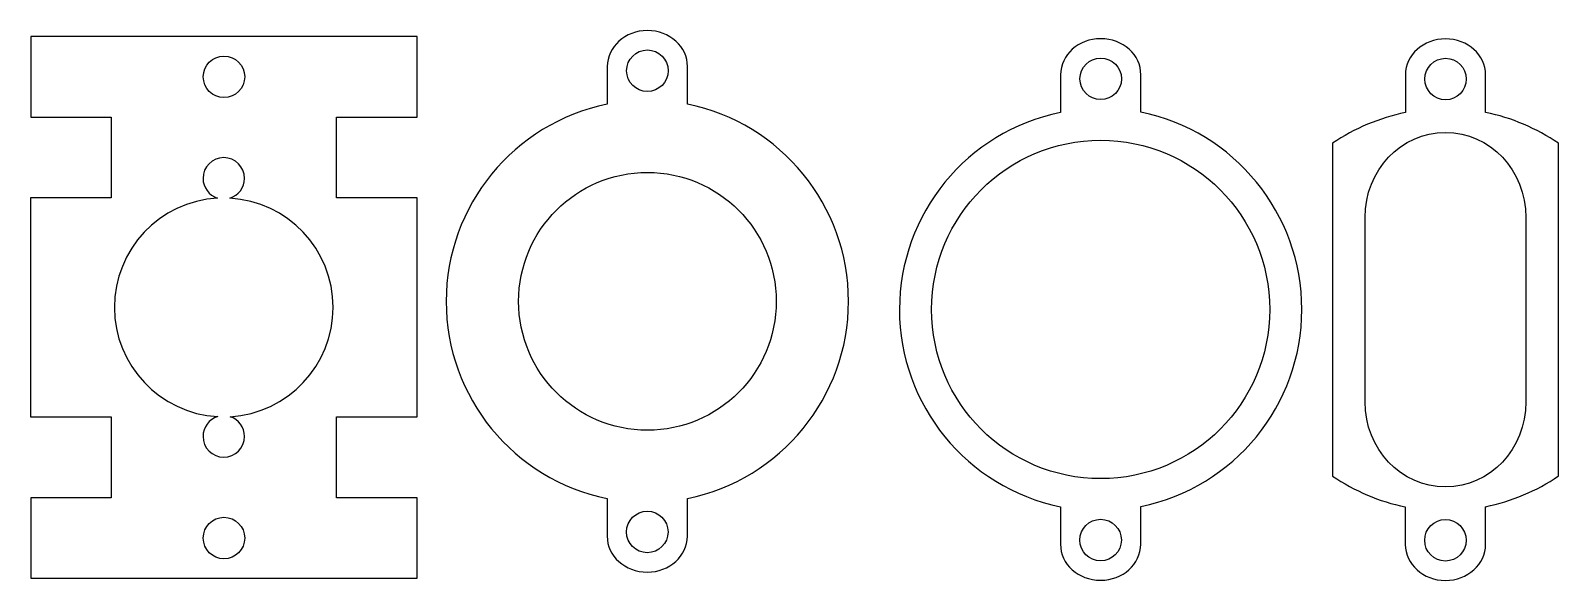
# Model space of a CAD drawing. Extents: x 2 to 343, y 1 to 124.
import ezdxf

# ---------------------------------------------------------------- set-up
doc = ezdxf.new("R2010")
doc.units = 0
doc.layers.add('Layer_1', color=7, linetype='CONTINUOUS')

msp = doc.modelspace()

# ---------------------------------------------------------------- linework, layer by layer
at = {"layer": 'Layer_1', "color": 7}
for points in [[(139.433818, 123.903088), (139.433818, 123.903088)], [(1.682813, 122.560904), (1.682813, 104.609344), (19.635938, 104.609344), (19.635938, 86.54684), (1.65, 86.54684), (1.65, 37.663992), (19.635938, 37.663992), (19.635938, 19.603112), (1.682813, 19.603112), (1.682813, 1.649992), (21.235938, 1.649992), (69.985938, 1.649992), (69.985938, 1.657992), (87.97969, 1.657992), (87.97969, 19.611112), (69.985938, 19.611112), (69.985938, 37.664232), (87.971874, 37.664232), (87.971874, 86.54708), (69.985938, 86.54708), (69.985938, 104.601768), (87.97969, 104.601768), (87.97969, 122.553336), (69.985938, 122.553336), (69.985938, 122.561336), (21.235938, 122.561336), (19.635938, 122.561336), (1.682813, 122.561336), (1.682813, 122.560904)], [(240.694602, 122.095576), (240.694602, 122.095576)], [(317.720538, 122.048952), (317.720538, 122.048952)], [(49.492733, 113.585856), (49.492733, 113.585856)], [(144.068209, 114.940624), (144.068209, 114.940624)], [(148.397882, 107.490584), (148.397882, 115.853088)], [(231.732106, 114.045576), (231.732106, 105.644008)], [(245.329009, 113.133112), (245.329009, 113.133112)], [(249.658666, 105.683072), (249.658666, 114.045576)], [(322.354838, 113.086384), (322.354838, 113.086384)], [(326.684602, 105.636448), (326.684602, 113.998952)], [(317.70789, 101.17736), (317.70789, 101.17736)], [(44.810938, 95.539032), (44.810938, 95.539032)], [(299.74329, 41.035432), (299.74329, 82.177344)], [(335.672482, 82.177344), (335.672482, 41.035432)], [(168.223197, 63.462696), (168.223197, 63.462696)], [(278.45181, 61.653184), (278.45181, 61.653184)], [(130.444754, 19.429672), (130.444754, 11.067192)], [(148.371314, 11.067192), (148.371314, 19.470312)], [(231.705546, 17.622152), (231.705546, 9.259672)], [(249.632106, 9.259672), (249.632106, 17.662792)], [(308.731466, 17.575512), (308.731466, 9.213032)], [(326.658042, 9.213032), (326.658042, 17.616152)], [(49.492733, 10.625832), (49.492733, 10.625832)], [(144.041646, 11.980632), (144.041646, 11.980632)], [(245.302446, 10.17312), (245.302446, 10.17312)], [(322.328279, 10.126408), (322.328279, 10.126408)]]:
    msp.add_lwpolyline(points, dxfattribs=at)
for points in [[(139.433818, 123.903088), (134.468074, 123.903088), (130.471314, 120.31256), (130.471314, 115.853088)], [(148.397882, 115.853088), (148.397882, 120.31256), (144.399562, 123.903088), (139.433818, 123.903088)], [(134.800883, 114.940624), (134.800883, 117.499728), (136.875445, 119.574288), (139.434546, 119.574288)], [(139.434546, 119.574288), (141.993647, 119.574288), (144.068209, 117.499728), (144.068209, 114.940624)], [(240.694602, 122.095576), (235.728858, 122.095576), (231.732106, 118.505048), (231.732106, 114.045576)], [(249.658666, 114.045576), (249.658666, 118.505048), (245.660354, 122.095576), (240.694602, 122.095576)], [(317.720538, 122.048952), (312.754794, 122.048952), (308.758034, 118.458416), (308.758034, 113.998952)], [(326.684602, 113.998952), (326.684602, 118.458416), (322.686282, 122.048952), (317.720538, 122.048952)], [(40.225406, 113.585856), (40.225406, 116.14496), (42.299969, 118.21952), (44.85907, 118.21952)], [(44.85907, 118.21952), (47.418171, 118.21952), (49.492733, 116.14496), (49.492733, 113.585856)], [(236.061683, 113.133112), (236.061683, 115.692216), (238.136245, 117.766776), (240.695346, 117.766776)], [(240.695346, 117.766776), (243.254447, 117.766776), (245.329009, 115.692216), (245.329009, 113.133112)], [(313.087512, 113.086384), (313.087512, 115.645488), (315.162074, 117.720048), (317.721175, 117.720048)], [(317.721175, 117.720048), (320.280277, 117.720048), (322.354838, 115.645488), (322.354838, 113.086384)], [(44.85907, 108.952192), (42.299969, 108.952192), (40.225406, 111.026752), (40.225406, 113.585856)], [(49.492733, 113.585856), (49.492733, 111.026752), (47.418171, 108.952192), (44.85907, 108.952192)], [(130.471314, 115.853088), (130.471314, 115.853088), (130.471314, 107.45152), (130.471314, 107.45152)], [(139.434546, 110.30696), (136.875445, 110.30696), (134.800883, 112.38152), (134.800883, 114.940624)], [(144.068209, 114.940624), (144.068209, 112.38152), (141.993647, 110.30696), (139.434546, 110.30696)], [(240.695346, 108.499448), (238.136245, 108.499448), (236.061683, 110.574008), (236.061683, 113.133112)], [(245.329009, 113.133112), (245.329009, 110.574008), (243.254447, 108.499448), (240.695346, 108.499448)], [(308.758034, 113.998952), (308.758034, 113.998952), (308.758034, 105.597384), (308.758034, 105.597384)], [(317.721175, 108.45272), (315.162074, 108.45272), (313.087512, 110.52728), (313.087512, 113.086384)], [(322.354838, 113.086384), (322.354838, 110.52728), (320.280277, 108.45272), (317.721175, 108.45272)], [(130.471314, 107.45152), (109.547922, 103.199322), (94.505098, 84.811984), (94.482242, 63.460896)], [(184.360386, 63.460896), (184.35866, 84.81851), (169.325083, 103.22445), (148.397882, 107.490584)], [(231.732106, 105.644008), (210.808717, 101.391807), (195.765897, 83.00447), (195.743042, 61.653384)], [(285.62117, 61.653384), (285.619444, 83.010998), (270.585867, 101.416938), (249.658666, 105.683072)], [(308.758034, 105.597384), (302.934697, 104.410808), (297.404553, 102.080956), (292.487722, 98.742696)], [(342.94085, 98.736448), (338.031809, 102.089013), (332.506387, 104.43429), (326.684602, 105.636448)], [(202.912326, 61.653184), (202.912326, 82.512832), (219.822415, 99.42292), (240.682068, 99.42292)], [(240.682068, 99.42292), (261.54172, 99.42292), (278.45181, 82.512832), (278.45181, 61.653184)], [(299.74329, 82.177344), (299.74329, 92.703352), (307.755498, 101.17736), (317.70789, 101.17736)], [(317.70789, 101.17736), (327.660274, 101.17736), (335.672482, 92.703352), (335.672482, 82.177344)], [(292.487722, 98.742696), (292.487722, 98.742696), (292.487722, 24.466152), (292.487722, 24.466152)], [(342.94085, 24.478632), (342.94085, 24.478632), (342.94085, 98.736448), (342.94085, 98.736448)], [(44.810938, 95.539032), (42.251889, 95.539425), (40.17703, 93.465265), (40.176562, 90.906216)], [(49.445313, 90.906216), (49.444845, 93.465265), (47.369986, 95.539425), (44.810938, 95.539032)], [(110.669302, 63.462696), (110.669302, 79.35576), (123.553181, 92.23964), (139.44625, 92.23964)], [(139.44625, 92.23964), (155.339318, 92.23964), (168.223197, 79.35576), (168.223197, 63.462696)], [(40.176562, 90.906216), (40.177613, 88.8919), (41.479893, 87.109003), (43.398438, 86.49528)], [(46.160938, 86.478088), (48.110269, 87.07143), (49.443231, 88.868584), (49.445313, 90.906216)], [(43.398438, 86.49528), (30.474942, 85.747134), (20.37668, 75.051348), (20.371875, 62.106216)], [(69.25, 62.106216), (69.234195, 75.067508), (59.102451, 85.762163), (46.160938, 86.478088)], [(20.371875, 62.106216), (20.388184, 49.149524), (30.513401, 38.457381), (43.45, 37.735912)], [(46.214062, 37.717192), (59.141239, 38.460567), (69.244886, 49.157684), (69.25, 62.106216)], [(94.482242, 63.460896), (94.483237, 42.102703), (109.516983, 23.695918), (130.444754, 19.429672)], [(139.44625, 34.685752), (123.553181, 34.685752), (110.669302, 47.569624), (110.669302, 63.462696)], [(168.223197, 63.462696), (168.223197, 47.569624), (155.339318, 34.685752), (139.44625, 34.685752)], [(148.371314, 19.470312), (169.29469, 23.722507), (184.33751, 42.109823), (184.360386, 63.460896)], [(195.743042, 61.653384), (195.744033, 40.29519), (210.777775, 21.888402), (231.705546, 17.622152)], [(240.682068, 23.88344), (219.822415, 23.88344), (202.912326, 40.79352), (202.912326, 61.653184)], [(278.45181, 61.653184), (278.45181, 40.79352), (261.54172, 23.88344), (240.682068, 23.88344)], [(249.632106, 17.662792), (270.555482, 21.914991), (285.598299, 40.30231), (285.62117, 61.653384)], [(317.70789, 22.035352), (307.755498, 22.035352), (299.74329, 30.509432), (299.74329, 41.035432)], [(335.672482, 41.035432), (335.672482, 30.509432), (327.660274, 22.035352), (317.70789, 22.035352)], [(43.45, 37.735912), (41.503885, 37.138295), (40.175788, 35.340438), (40.176562, 33.304632)], [(49.44375, 33.304632), (49.44232, 35.321652), (48.136268, 37.106046), (46.214062, 37.717192)], [(40.176562, 33.304632), (40.177039, 30.7462), (42.250943, 28.672301), (44.809375, 28.671832)], [(44.809375, 28.671832), (47.368418, 28.671439), (49.443274, 30.74559), (49.44375, 33.304632)], [(292.487722, 24.466152), (297.393747, 21.118405), (302.914732, 18.776388), (308.731466, 17.575512)], [(326.658042, 17.616152), (332.486309, 18.803532), (338.02088, 21.136107), (342.94085, 24.478632)], [(40.225406, 10.625832), (40.225406, 13.184952), (42.299969, 15.259512), (44.85907, 15.259512)], [(44.85907, 15.259512), (47.418171, 15.259512), (49.492733, 13.184952), (49.492733, 10.625832)], [(134.77432, 11.980632), (134.77432, 14.539752), (136.848882, 16.614312), (139.407983, 16.614312)], [(139.407983, 16.614312), (141.967085, 16.614312), (144.041646, 14.539752), (144.041646, 11.980632)], [(236.03512, 10.17312), (236.03512, 12.73224), (238.109682, 14.8068), (240.668783, 14.8068)], [(240.668783, 14.8068), (243.227885, 14.8068), (245.302446, 12.73224), (245.302446, 10.17312)], [(313.060953, 10.126408), (313.060953, 12.685528), (315.135514, 14.760088), (317.694616, 14.760088)], [(317.694616, 14.760088), (320.253718, 14.760088), (322.328279, 12.685528), (322.328279, 10.126408)], [(44.85907, 5.992152), (42.299969, 5.992152), (40.225406, 8.066712), (40.225406, 10.625832)], [(49.492733, 10.625832), (49.492733, 8.066712), (47.418171, 5.992152), (44.85907, 5.992152)], [(130.444754, 11.067192), (130.444754, 6.607752), (134.441506, 3.018712), (139.40725, 3.018712)], [(139.407983, 7.347032), (136.848882, 7.347032), (134.77432, 9.421592), (134.77432, 11.980632)], [(139.40725, 3.018712), (144.373002, 3.018712), (148.371314, 6.607752), (148.371314, 11.067192)], [(144.041646, 11.980632), (144.041646, 9.421592), (141.967085, 7.347032), (139.407983, 7.347032)], [(231.705546, 9.259672), (231.705546, 4.800232), (235.702298, 1.211192), (240.668042, 1.211192)], [(240.668783, 5.53952), (238.109682, 5.53952), (236.03512, 7.61408), (236.03512, 10.17312)], [(240.668042, 1.211192), (245.633786, 1.211192), (249.632106, 4.800232), (249.632106, 9.259672)], [(245.302446, 10.17312), (245.302446, 7.61408), (243.227885, 5.53952), (240.668783, 5.53952)], [(308.731466, 9.213032), (308.731466, 4.753592), (312.728234, 1.164552), (317.693978, 1.164552)], [(317.694616, 5.492728), (315.135514, 5.492728), (313.060953, 7.567288), (313.060953, 10.126408)], [(317.693978, 1.164552), (322.659722, 1.164552), (326.658042, 4.753592), (326.658042, 9.213032)], [(322.328279, 10.126408), (322.328279, 7.567288), (320.253718, 5.492728), (317.694616, 5.492728)]]:
    msp.add_open_spline(points, degree=3, dxfattribs=at)

doc.saveas('drawing.dxf')
